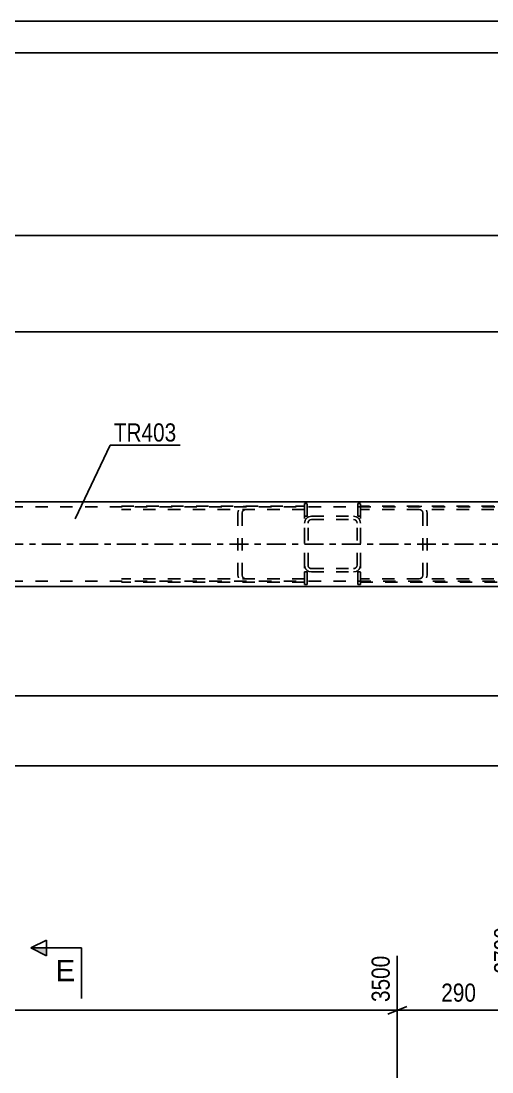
# Model space of a CAD drawing. Header units: millimetres. Extents: x -82 to 1107, y -634 to 207.
# Drawn here: x 171.2 to 245.5, y 41.1 to 207.1 of the extents above; entities that cross this region are included whole.
import ezdxf

# ---------------------------------------------------------------- set-up
doc = ezdxf.new("R2010")
doc.units = ezdxf.units.MM
doc.linetypes.add('DXK_LINE_DOT2', pattern=[3.9198, 1.9599, -1.9599])
doc.linetypes.add('DXK_LINE_DOT3', pattern=[5.9187, 2.979, -0.9799, 0.9799, -0.9799])
doc.styles.add('Arial', font='ARIAL.TTF', dxfattribs={"height": 0.2})
doc.styles.add('Arial Narrow', font='ARIALN.TTF', dxfattribs={"height": 0.2})

# ---------------------------------------------------------------- blocks, each defined once
blk = doc.blocks.new('Unknown-348435297-1162')
at = {"color": 5, "linetype": 'Continuous'}
for p, q in [((1106.97, 207.06), (-82.03, 207.06)), ((1101.97, 202.06), (-77.03, 202.06))]:
    blk.add_line(p, q, dxfattribs=at)
blk = doc.blocks.new('Part-348435297-2367 - 2361')
at = {"color": 7, "linetype": 'DXK_LINE_DOT2'}
for p, q in [((224.74, 130.46), (224.74, 118.46)), ((253.64, 130.46), (224.74, 130.46)), ((253.64, 129.93), (224.74, 129.93)), ((234.45, 130.38), (233.94, 130.46)), ((233.94, 129.93), (234.19, 129.89)), ((234.55, 129.6), (234.6, 129.39)), ((235.27, 129.39), (235.17, 129.8)), ((234.6, 119.53), (234.6, 129.39)), ((235.27, 119.53), (235.27, 129.39)), ((234.6, 119.53), (234.55, 119.32)), ((235.17, 119.12), (235.27, 119.53)), ((253.64, 118.99), (224.74, 118.99)), ((224.74, 118.46), (253.64, 118.46)), ((234.19, 119.03), (233.94, 118.99)), ((233.94, 118.46), (234.45, 118.54))]:
    blk.add_line(p, q, dxfattribs=at)
for centre, start, end in [((234.02, 129.3), 29.2518, 73.2828), ((234.02, 119.62), 286.7172, 330.7482)]:
    blk.add_arc(centre, 0.615, start, end, dxfattribs=at)
blk = doc.blocks.new('Part-348435297-2496 - 2361')
at = {"color": 2, "linetype": 'Continuous'}
for p, q in [((375.35, 131.13), (144.51, 131.13)), ((375.35, 117.79), (144.51, 117.79))]:
    blk.add_line(p, q, dxfattribs=at)
at = {"color": 7, "linetype": 'DXK_LINE_DOT2'}
for p, q in [((1010.34, 130.33), (44.28, 130.33)), ((1010.34, 118.59), (44.28, 118.59))]:
    blk.add_line(p, q, dxfattribs=at)
at = {"color": 7, "linetype": 'DXK_LINE_DOT3'}
blk.add_line((44.28, 124.46), (1010.34, 124.46), dxfattribs=at)
blk = doc.blocks.new('Part-348435297-2375 - 2361')
at = {"color": 7, "linetype": 'DXK_LINE_DOT2'}
for p, q in [((216.02, 128.2), (215.94, 127.79)), ((215.94, 121.13), (215.94, 127.79)), ((216.48, 127.79), (216.52, 128)), ((216.48, 121.13), (216.48, 127.79)), ((217.01, 128.86), (216.6, 128.78)), ((216.8, 128.29), (217.01, 128.33)), ((217.01, 128.86), (223.68, 128.86)), ((217.01, 128.33), (223.68, 128.33)), ((224.08, 128.78), (223.68, 128.86)), ((223.68, 128.33), (223.88, 128.29)), ((224.17, 128), (224.21, 127.79)), ((224.21, 121.13), (224.21, 127.79)), ((224.74, 127.79), (224.66, 128.2)), ((224.74, 121.13), (224.74, 127.79)), ((215.94, 121.13), (216.02, 120.72)), ((216.52, 120.92), (216.48, 121.13)), ((216.6, 120.14), (217.01, 120.06)), ((217.01, 120.59), (216.8, 120.63)), ((217.01, 120.59), (223.68, 120.59)), ((217.01, 120.06), (223.68, 120.06)), ((223.88, 120.63), (223.68, 120.59)), ((223.68, 120.06), (224.08, 120.14)), ((224.21, 121.13), (224.17, 120.92)), ((224.66, 120.72), (224.74, 121.13))]:
    blk.add_line(p, q, dxfattribs=at)
for centre, radius, start, end in [((217.01, 127.79), 1.07, 112.5, 157.5), ((217.01, 127.79), 0.533, 112.5, 157.5), ((223.68, 127.79), 0.533, 22.5, 67.5), ((223.68, 127.79), 1.07, 22.5, 67.5), ((217.01, 121.13), 1.07, 202.5, 247.5), ((217.01, 121.13), 0.533, 202.5, 247.5), ((223.68, 121.13), 0.533, 292.5, 337.5), ((223.68, 121.13), 1.07, 292.5, 337.5)]:
    blk.add_arc(centre, radius, start, end, dxfattribs=at)
blk = doc.blocks.new('Part-348435297-2539 - 2361')
at = {"color": 7, "linetype": 'DXK_LINE_DOT2'}
for p, q in [((224.74, 130.86), (224.34, 130.86)), ((224.34, 130.86), (224.34, 128.86)), ((224.34, 130.86), (224.34, 128.86)), ((224.74, 128.86), (224.74, 130.86)), ((224.74, 128.86), (224.74, 130.86)), ((224.34, 128.86), (224.74, 128.86))]:
    blk.add_line(p, q, dxfattribs=at)
blk = doc.blocks.new('Part-348435297-2416 - 2361')
at = {"color": 7, "linetype": 'DXK_LINE_DOT2'}
for p, q in [((187.05, 130.46), (215.94, 130.46)), ((215.94, 129.93), (187.05, 129.93)), ((205.52, 129.8), (205.42, 129.39)), ((206.08, 129.39), (206.13, 129.6)), ((206.75, 130.46), (206.24, 130.38)), ((206.49, 129.89), (206.75, 129.93)), ((215.94, 130.46), (215.94, 118.46)), ((205.42, 119.53), (205.42, 129.39)), ((206.08, 119.53), (206.08, 129.39)), ((205.42, 119.53), (205.52, 119.12)), ((206.13, 119.32), (206.08, 119.53)), ((215.94, 118.99), (187.05, 118.99)), ((215.94, 118.46), (187.05, 118.46)), ((206.24, 118.54), (206.75, 118.46)), ((206.75, 118.99), (206.49, 119.03))]:
    blk.add_line(p, q, dxfattribs=at)
for centre, start, end in [((206.67, 129.3), 106.7178, 150.7489), ((206.67, 119.62), 209.2511, 253.2822)]:
    blk.add_arc(centre, 0.615, start, end, dxfattribs=at)
blk = doc.blocks.new('Part-348435297-2569 - 2361')
at = {"color": 7, "linetype": 'DXK_LINE_DOT2'}
for p, q in [((216.34, 130.86), (215.94, 130.86)), ((215.94, 130.86), (215.94, 128.86)), ((215.94, 130.86), (215.94, 128.86)), ((216.34, 128.86), (216.34, 130.86)), ((216.34, 128.86), (216.34, 130.86)), ((215.94, 128.86), (216.34, 128.86))]:
    blk.add_line(p, q, dxfattribs=at)
blk = doc.blocks.new('Part-348435297-2538 - 2361')
at = {"color": 7, "linetype": 'DXK_LINE_DOT2'}
for p, q in [((224.74, 120.06), (224.34, 120.06)), ((224.34, 118.06), (224.34, 120.06)), ((224.34, 120.06), (224.34, 118.06)), ((224.74, 118.06), (224.74, 120.06)), ((224.74, 118.06), (224.74, 120.06)), ((224.34, 118.06), (224.74, 118.06))]:
    blk.add_line(p, q, dxfattribs=at)
blk = doc.blocks.new('Part-348435297-2568 - 2361')
at = {"color": 7, "linetype": 'DXK_LINE_DOT2'}
for p, q in [((216.34, 120.06), (215.94, 120.06)), ((215.94, 118.06), (215.94, 120.06)), ((215.94, 120.06), (215.94, 118.06)), ((216.34, 118.06), (216.34, 120.06)), ((216.34, 118.06), (216.34, 120.06)), ((215.94, 118.06), (216.34, 118.06))]:
    blk.add_line(p, q, dxfattribs=at)
blk = doc.blocks.new('StraightDimension-348435297-4333 - 3826')
at = {"color": 7, "linetype": 'Continuous'}
for p, q in [((249.9, -9), (249.9, 63.96)), ((230.57, -9), (230.57, 59.46)), ((232.07, 51.45), (229.07, 50.25)), ((248.4, 50.25), (251.4, 51.45)), ((230.57, 50.85), (249.9, 50.85))]:
    blk.add_line(p, q, dxfattribs=at)
at = {"color": 0, "linetype": 'Continuous'}
blk.add_wipeout([(249.3, 64.56), (245.1, 64.56), (245.1, 56.05), (249.3, 56.05)], dxfattribs=at)
at = {"color": 0}
blk.add_wipeout([(243.58, 51.6), (243.58, 55.8), (236.9, 55.8), (236.9, 51.6)], dxfattribs=at)
at = {"color": 3, "linetype": 'Continuous', "style": 'Arial Narrow'}
blk.add_text('3790', height=2.863, rotation=90.0002, dxfattribs=at).set_placement((248.7, 56.65))
at = {"color": 3, "style": 'Arial Narrow'}
blk.add_text('290', height=2.863, dxfattribs=at).set_placement((237.5, 52.2))
blk = doc.blocks.new('StraightDimension-348435297-4343 - 3826')
at = {"color": 7, "linetype": 'Continuous'}
for p, q in [((102.09, -9), (102.09, 59.46)), ((230.57, -9), (230.57, 59.46)), ((103.59, 51.45), (100.59, 50.25)), ((229.07, 50.25), (232.07, 51.45)), ((102.09, 50.85), (230.57, 50.85))]:
    blk.add_line(p, q, dxfattribs=at)
at = {"color": 0, "linetype": 'Continuous'}
blk.add_wipeout([(229.97, 60.06), (225.77, 60.06), (225.77, 51.55), (229.97, 51.55)], dxfattribs=at)
at = {"color": 0}
blk.add_wipeout([(170.59, 51.6), (170.59, 55.8), (162.08, 55.8), (162.08, 51.6)], dxfattribs=at)
at = {"color": 3, "linetype": 'Continuous', "style": 'Arial Narrow'}
blk.add_text('3500', height=2.863, rotation=90.0002, dxfattribs=at).set_placement((229.37, 52.15))
at = {"color": 3, "style": 'Arial Narrow'}
blk.add_text('1927', height=2.863, dxfattribs=at).set_placement((162.68, 52.2))
blk = doc.blocks.new('StraightDimension-348435297-7360 - 2361')
at = {"color": 7, "linetype": 'Continuous'}
blk.add_line((137.85, 157.98), (375.35, 157.98), dxfattribs=at)
blk = doc.blocks.new('StraightDimension-348435297-12353 - 2361')
at = {"color": 7, "linetype": 'Continuous'}
blk.add_line((22.84, 173.21), (1010.34, 173.21), dxfattribs=at)
blk = doc.blocks.new('StraightDimension-348435297-12421 - 2361')
at = {"color": 7, "linetype": 'Continuous'}
blk.add_line((137.85, 100.48), (375.35, 100.48), dxfattribs=at)
blk = doc.blocks.new('StraightDimension-348435297-12464 - 2361')
at = {"color": 7, "linetype": 'Continuous'}
blk.add_line((21.18, 89.47), (1012.01, 89.47), dxfattribs=at)
blk = doc.blocks.new('SectionMark-348435297-12746 - 3826')
at = {"linetype": 'Continuous'}
blk.add_hatch(color=6, dxfattribs=at).paths.add_polyline_path([(175.24, 60.69), (175.24, 59.44), (172.74, 60.69)])
at = {"color": 6, "linetype": 'Continuous'}
for p, q in [((172.74, 60.69), (175.24, 61.94)), ((175.24, 59.44), (175.24, 61.94)), ((180.74, 60.69), (172.74, 60.69)), ((172.74, 60.69), (175.24, 59.44)), ((180.74, 60.69), (180.74, 52.69))]:
    blk.add_line(p, q, dxfattribs=at)
at = {"color": 0, "linetype": 'Continuous'}
blk.add_wipeout([(179.74, 55.44), (179.74, 58.94), (176.63, 58.94), (176.63, 55.44)], dxfattribs=at)
at = {"color": 3, "linetype": 'Continuous', "style": 'Arial'}
blk.add_text('E', height=3.34, dxfattribs=at).set_placement((176.63, 55.44))
blk = doc.blocks.new('Mark-348435297-2492 - 2361')
at = {"color": 0}
blk.add_wipeout([(195.7, 140.66), (195.7, 143.66), (185.84, 143.66), (185.84, 140.66)], dxfattribs=at)
blk.add_wipeout([(195.7, 140.66), (195.7, 143.66), (185.84, 143.66), (185.84, 140.66)], dxfattribs=at)
at = {"color": 30, "linetype": 'Continuous'}
for p, q in [((179.74, 128.44), (185.24, 140.06)), ((185.24, 140.06), (196.3, 140.06))]:
    blk.add_line(p, q, dxfattribs=at)
at = {"color": 3, "style": 'Arial Narrow'}
blk.add_text('TR403', height=2.863, dxfattribs=at).set_placement((185.84, 140.66))

msp = doc.modelspace()

# ---------------------------------------------------------------- block references
for name in ['Unknown-348435297-1162', 'Part-348435297-2496 - 2361', 'Part-348435297-2416 - 2361', 'Part-348435297-2569 - 2361', 'Part-348435297-2539 - 2361', 'Part-348435297-2367 - 2361', 'Part-348435297-2375 - 2361', 'Part-348435297-2568 - 2361', 'Part-348435297-2538 - 2361']:
    msp.add_blockref(name, (0, 0))

# ---------------------------------------------------------------- next in the draw order: block references
for name in ['StraightDimension-348435297-7360 - 2361', 'StraightDimension-348435297-12421 - 2361', 'StraightDimension-348435297-4333 - 3826']:
    msp.add_blockref(name, (0, 0))

# ---------------------------------------------------------------- next in the draw order: block references
for name in ['StraightDimension-348435297-12353 - 2361', 'StraightDimension-348435297-12464 - 2361', 'StraightDimension-348435297-4343 - 3826']:
    msp.add_blockref(name, (0, 0))

# ---------------------------------------------------------------- next in the draw order: block references
for name in ['Mark-348435297-2492 - 2361', 'SectionMark-348435297-12746 - 3826']:
    msp.add_blockref(name, (0, 0))

doc.saveas('drawing.dxf')
